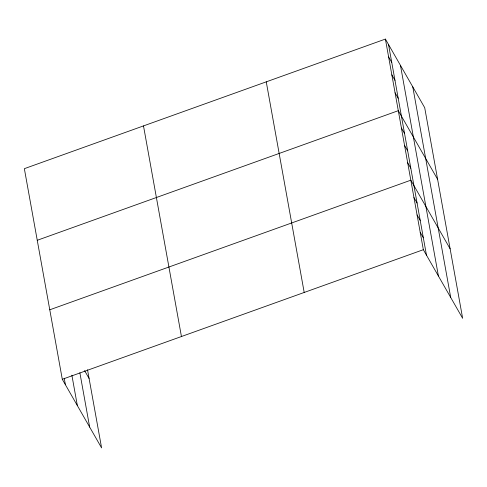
<?xml version="1.0" encoding="UTF-8"?>
<svg xmlns="http://www.w3.org/2000/svg" width="487" height="487" viewBox="0 0 487 487"><rect width="100%" height="100%" fill="white"/><g stroke="black" fill="none" stroke-linecap="round" stroke-linejoin="round"><path stroke-width="0.73" d="M385.4 39.076L423.343 249.697L462.65 318.328L424.707 107.706L385.4 39.076L24.35 168.672L62.293 379.294L101.6 447.924L87.514 369.73M37.249 240.286L398.305 110.683L437.606 179.313M49.771 309.793L410.821 180.19L450.128 248.82M62.293 379.294L423.343 249.697M388.626 56.979L391.749 62.427M391.852 74.876L394.975 80.331M395.079 92.78L398.202 98.234M401.434 128.063L404.557 133.511M404.563 145.436L407.686 150.885M407.692 162.816L410.815 168.265M413.956 197.564L417.073 203.018M417.085 214.944L420.208 220.392M420.214 232.317L423.337 237.766M84.598 370.601L89.078 378.423M412.769 86.856L450.706 297.478M400.466 65.374L438.41 275.995M388.523 44.524L426.466 255.145M266.255 81.84L304.198 292.462M143.495 125.908L181.438 336.529M79.874 372.774L89.657 427.075M71.875 375.185L77.354 405.598M64.241 378.229L65.416 384.742"/></g></svg>
